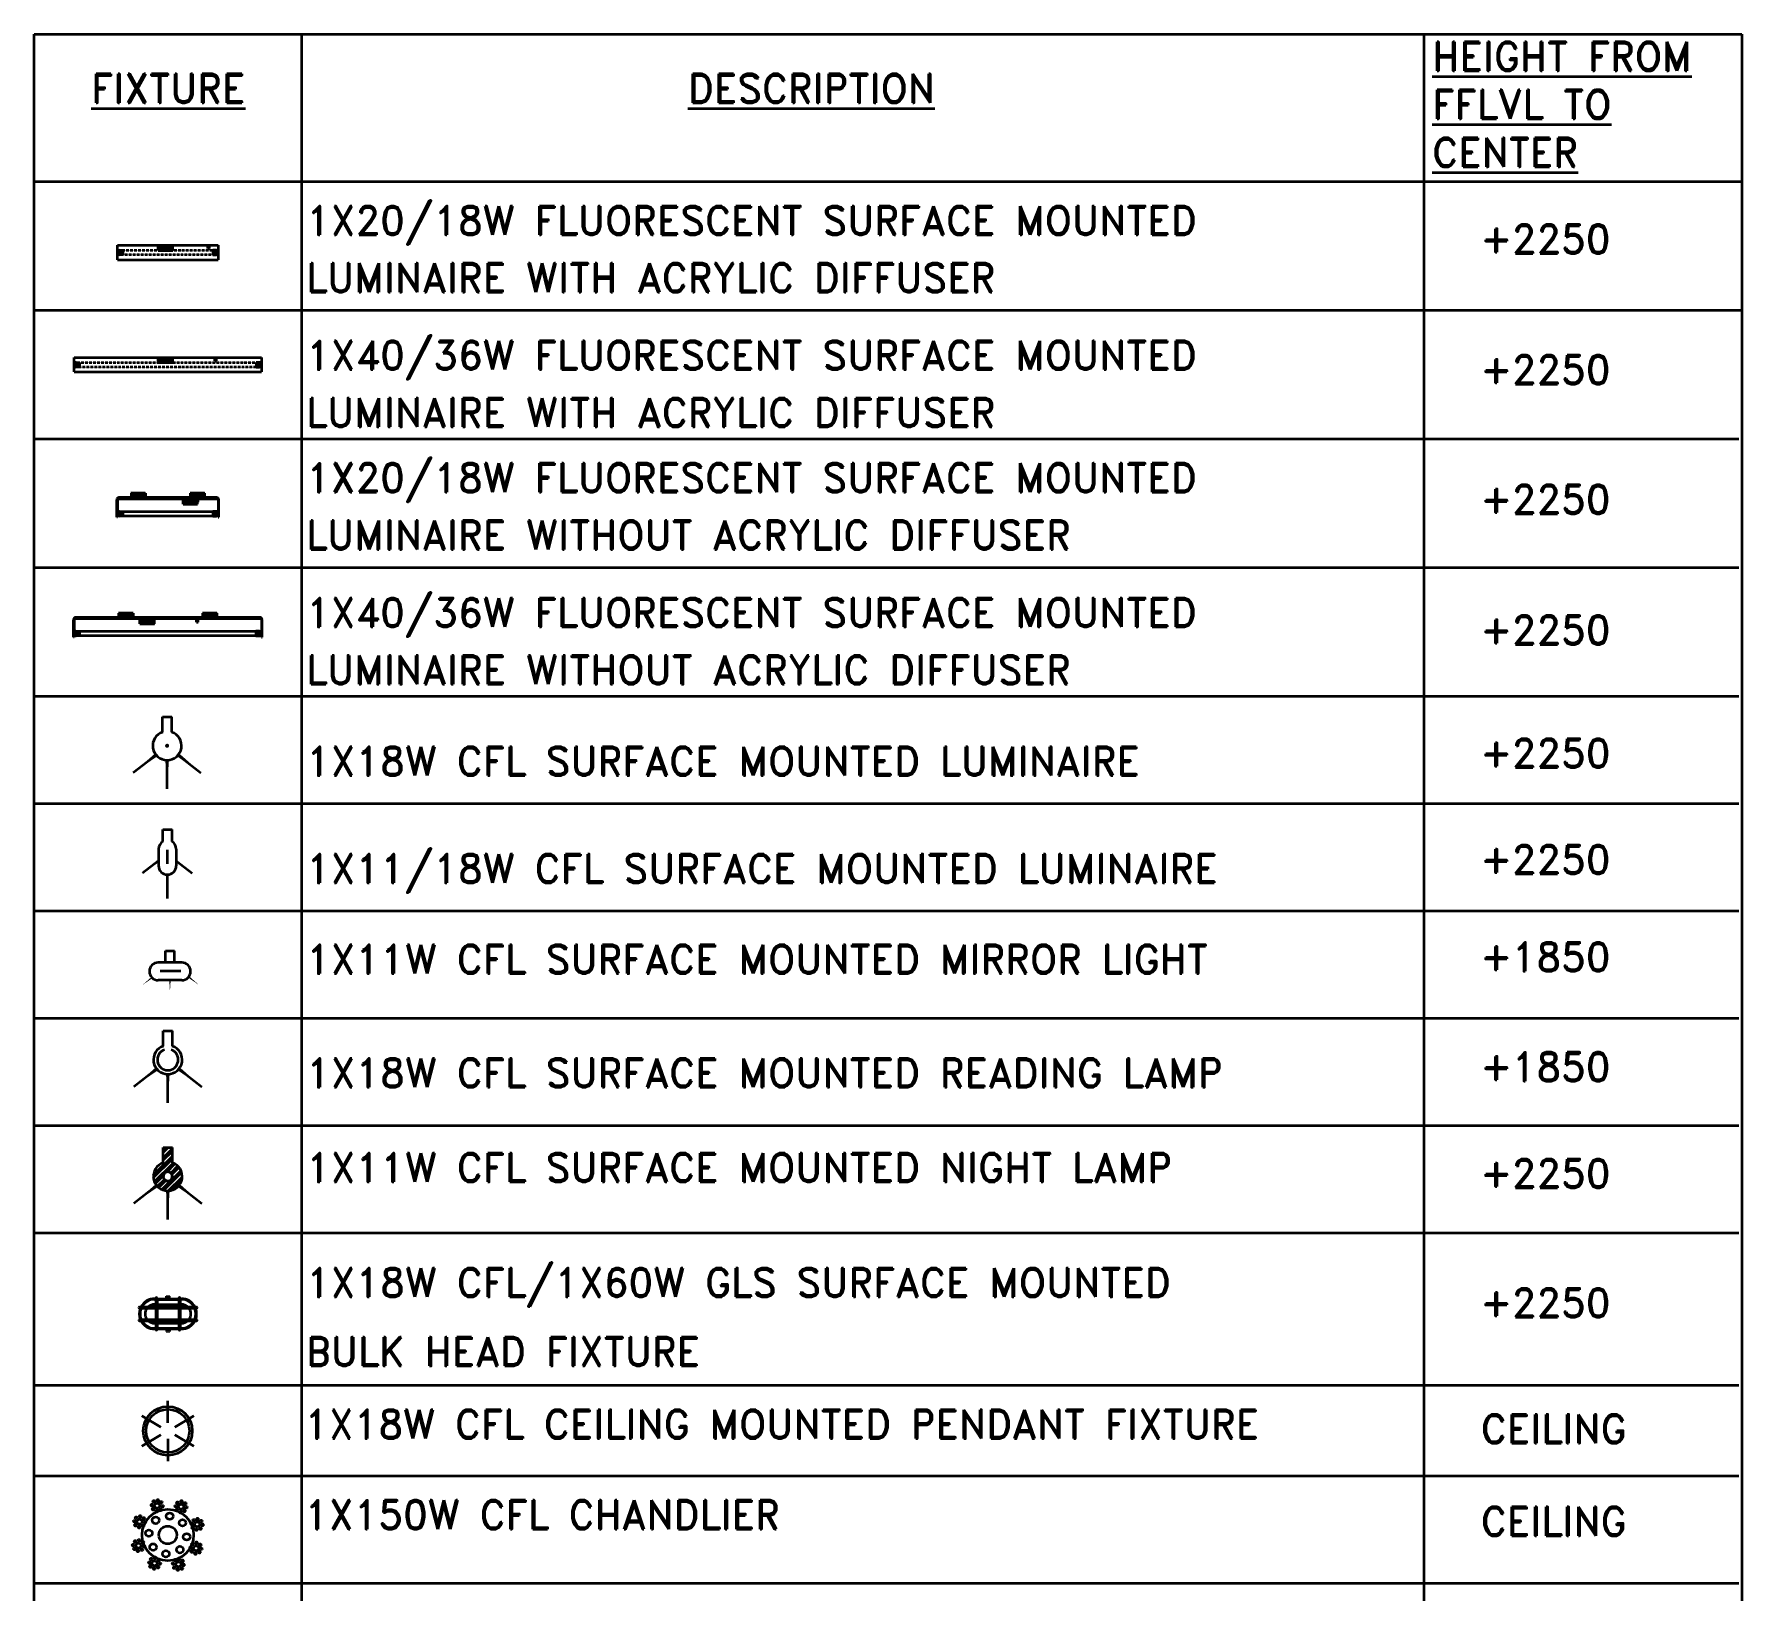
# Model space of a CAD drawing. Header units: inches. Extents: x 2669625 to 18251042, y -990446 to 2819736.
# Drawn here: x 17722201 to 18249753, y 2338572 to 2819736 of the extents above; entities that cross this region are included whole.
import ezdxf
from ezdxf.enums import TextEntityAlignment as Align

# ---------------------------------------------------------------- set-up
doc = ezdxf.new("R2010")
doc.units = ezdxf.units.IN
doc.header["$MEASUREMENT"] = 0
doc.linetypes.add('DASHED', pattern=[0.75, 0.5, -0.25])
doc.layers.add('EMATE_LEGENDS', color=7, linetype='Continuous', lineweight=35)
doc.layers.add('EMATE_LIGHTS', color=6, linetype='Continuous', lineweight=35)
doc.styles.add('ROMAND', font='romand', dxfattribs={"height": 0.08})

# ---------------------------------------------------------------- blocks, each defined once
blk = doc.blocks.new('*X365')
at = {"color": 0}
for p, q in [((11424, 18548), (11524, 18548)), ((11424, 18544), (11524, 18544)), ((11424, 18540), (11524, 18540)), ((11424, 18536), (11524, 18536)), ((11424, 18532), (11524, 18532)), ((11424, 18528), (11524, 18528)), ((11424, 18524), (11524, 18524)), ((11424, 18520), (11524, 18520))]:
    blk.add_line(p, q, dxfattribs=at)
blk = doc.blocks.new('FL-PATTI-20')
h = blk.add_hatch()
h.set_pattern_fill('U', color=256, scale=4, angle=45, style=0, pattern_type=0)
h.set_pattern_definition([(45, (16358.8257, 8841.8964), (-2.8284271, 2.8284271), [])])
h.paths.add_polyline_path([(207, -75), (207, -62), (200, -62), (200, -40), (107, -40), (107, -75)])
h = blk.add_hatch()
h.set_pattern_fill('_U', color=256, scale=4, angle=45, style=0, pattern_type=0)
h.set_pattern_definition([(45, (16658.8257, 9559.9506), (-2.8284271, 2.8284271), [])])
h.paths.add_polyline_path([(-312, -126), (-335, -126, 0.414214), (-350, -141), (-350, -143, 0.414214), (-335, -158), (-312, -158)])
h.paths.add_polyline_path([(350, -143), (350, -141, 0.414214), (335, -126), (312, -126), (312, -158), (335, -158, 0.414214)])
for p, q in [((-255, 0), (-155, 0)), ((-255, 0), (-255, -30)), ((-155, 0), (-155, -30)), ((155, 0), (155, -30)), ((255, 0), (155, 0)), ((255, 0), (255, -30)), ((-354, -40), (-350, -40)), ((-354, -167), (-354, -45)), ((-350, -40), (-350, -167)), ((350, -40), (-350, -40)), ((339, -30), (-339, -30)), ((107, -75), (107, -40)), ((107, -40), (207, -40)), ((107, -75), (207, -75)), ((200, -62), (200, -40)), ((200, -62), (210, -62)), ((207, -75), (207, -40)), ((210, -62), (210, -40)), ((350, -40), (350, -167)), ((354, -40), (350, -40)), ((354, -167), (354, -45)), ((-350, -167), (-354, -167)), ((-350, -143), (-350, -141)), ((-335, -126), (-312, -126)), ((-312, -158), (-335, -158)), ((-312, -126), (312, -126)), ((-312, -126), (-312, -158)), ((312, -158), (-312, -158)), ((335, -126), (312, -126)), ((312, -126), (312, -158)), ((312, -158), (335, -158)), ((350, -143), (350, -141)), ((350, -167), (354, -167))]:
    blk.add_line(p, q)
for centre, start, end in [((-339, -45), 90, 180), ((339, -45), 0, 90), ((-335, -141), 90, 180), ((-335, -143), 180, 270), ((335, -141), 0, 90), ((335, -143), 270, 0)]:
    blk.add_arc(centre, 15, start, end)
at = {"xscale": -1}
blk.add_blockref('*X365', (11268, -18548), dxfattribs=at)
blk.add_blockref('*X365', (-11268, -18548))
at = {"style": 'ROMAND', "flags": 1}
for tag, p in [('WATT', (3, -36)), ('DESC', (3, -250))]:
    blk.add_attdef(tag, text='', height=150, dxfattribs=at).set_placement(p, align=Align.CENTER)
blk = doc.blocks.new('GLS-NIGHT')
h = blk.add_hatch()
h.set_pattern_fill('ANSI32', color=256, style=0)
h.set_pattern_definition([(45, (13610.0791, 1935.22424), (-0.265165043, 0.265165043), []), (45, (13610.2559, 1935.22424), (-0.265165043, 0.265165043), [])])
h.paths.add_polyline_path([(0.32, -1.05), (0.32, 0), (-0.32, 0), (-0.32, -1.05, 6.182912)])
h.paths.add_polyline_path([(-0.3, -2.1, -0.414214), (-0.1, -1.7, -2.414214)], flags=16)
for p, q in [((-0.32, 0), (0.32, 0)), ((-0.32, -1.05), (-0.32, 0)), ((0.32, -1.05), (0.32, 0)), ((-0.77, -2.64), (-2.35, -3.87)), ((0, -5), (0, -3)), ((0.77, -2.64), (2.35, -3.87))]:
    blk.add_line(p, q)
for points in [[(-0.77, -2.64, 0.25, 0, 0), (-2.35, -3.87, 0, 0, 0)], [(0, -3, 0.25, 0, 0), (0, -5, 0, 0, 0)], [(0.77, -2.64, 0.25, 0, 0), (2.35, -3.87, 0, 0, 0)]]:
    blk.add_lwpolyline(points, format="xyseb")
for radius, start, end in [(1, 108.3745, 71.6255), (0.316, 108.3745, 71.6255), (0.316, 198.3745, 161.6255)]:
    blk.add_arc((0, -2), radius, start, end)
at = {"style": 'ROMAND'}
blk.add_attdef('TYPE', text='', height=1.5, dxfattribs=at).set_placement((0.2, -7), align=Align.CENTER)
at = {"style": 'ROMAND', "flags": 1}
for tag, p in [('WATT', (0.11, -9.29)), ('DESC', (0.11, -11.42))]:
    blk.add_attdef(tag, text='', height=1.5, dxfattribs=at).set_placement(p, align=Align.CENTER)
blk = doc.blocks.new('CHANDL-S')
for centre, radius in [((-97, 232), 6.55), ((-70, 240), 6.55), ((95, 232), 6.55), ((-219, 120), 6.55), ((-192, 128), 6.55), ((0, 0), 179), ((-167, 115), 6.55), ((-110, 207), 6.55), ((-102, 180), 6.55), ((-84, 102), 23.4), ((-74, 203), 17.5), ((-77, 166), 6.55), ((-50, 174), 6.55), ((-45, 227), 6.55), ((-37, 199), 6.55), ((13, 131), 23.4), ((55, 199), 6.55), ((63, 172), 6.55), ((68, 224), 6.55), ((92, 196), 17.5), ((88, 159), 6.55), ((115, 167), 6.55), ((120, 219), 6.55), ((128, 192), 6.55), ((-232, 95), 6.55), ((-224, 68), 6.55), ((-196, 92), 17.5), ((-199, 55), 6.55), ((-172, 63), 6.55), ((-159, 88), 6.55), ((-131, 13), 23.4), ((0, 0), 62.3), ((102, 84), 23.4), ((131, -13), 23.4), ((166, 77), 6.55), ((174, 50), 6.55), ((180, 102), 6.55), ((203, 74), 17.5), ((199, 37), 6.55), ((207, 110), 6.55), ((227, 45), 6.55), ((232, 97), 6.55), ((240, 70), 6.55), ((-240, -70), 6.55), ((-232, -97), 6.55), ((-227, -45), 6.55), ((-203, -74), 17.5), ((-207, -110), 6.55), ((-199, -37), 6.55), ((-180, -102), 6.55), ((-174, -50), 6.55), ((-166, -77), 6.55), ((-102, -84), 23.4), ((-13, -131), 23.4), ((84, -102), 23.4), ((159, -88), 6.55), ((167, -115), 6.55), ((172, -63), 6.55), ((196, -92), 17.5), ((199, -55), 6.55), ((219, -120), 6.55), ((224, -68), 6.55), ((232, -95), 6.55), ((-128, -192), 6.55), ((-120, -219), 6.55), ((-115, -167), 6.55), ((-92, -196), 17.5), ((-95, -232), 6.55), ((-88, -159), 6.55), ((-68, -224), 6.55), ((-63, -172), 6.55), ((-55, -199), 6.55), ((37, -199), 6.55), ((45, -227), 6.55), ((50, -174), 6.55), ((74, -203), 17.5), ((70, -240), 6.55), ((77, -166), 6.55), ((97, -232), 6.55), ((102, -180), 6.55), ((110, -207), 6.55), ((192, -128), 6.55)]:
    blk.add_circle(centre, radius)
at = {"style": 'ROMAND', "flags": 1}
for tag, p in [('WATT', (25, -404)), ('DESC', (25, -618))]:
    blk.add_attdef(tag, text='', height=150, dxfattribs=at).set_placement(p, align=Align.CENTER)
blk = doc.blocks.new('CFL-PEND-1X18')
for p, q in [((0, 55), (0, 209)), ((-48, 27), (-181, 105)), ((48, 27), (181, 105)), ((-48, -27), (-181, -105)), ((0, -55), (0, -209)), ((48, -27), (181, -105))]:
    blk.add_line(p, q)
for radius in [170, 150]:
    blk.add_circle((0, 0), radius)
at = {"style": 'ROMAND', "flags": 1}
for tag, p in [('WATT', (25, -404)), ('DESC', (25, -618))]:
    blk.add_attdef(tag, text='', height=150, dxfattribs=at).set_placement(p, align=Align.CENTER)
blk = doc.blocks.new('*X375')
at = {"color": 0}
for p, q in [((10989, 18473), (11024, 18508)), ((10989, 18479), (11019, 18508)), ((10989, 18484), (11013, 18508)), ((10989, 18490), (11007, 18508)), ((10989, 18496), (11002, 18508)), ((10989, 18501), (10996, 18508)), ((10989, 18507), (10990, 18508)), ((10995, 18473), (11030, 18508)), ((11000, 18473), (11036, 18508)), ((11006, 18473), (11041, 18508)), ((11012, 18473), (11047, 18508)), ((11017, 18473), (11053, 18508)), ((11023, 18473), (11058, 18508)), ((11029, 18473), (11064, 18508)), ((11034, 18473), (11070, 18508)), ((11040, 18473), (11075, 18508)), ((11046, 18473), (11081, 18508)), ((11051, 18473), (11087, 18508)), ((11057, 18473), (11089, 18505)), ((11063, 18473), (11089, 18499)), ((11068, 18473), (11089, 18494)), ((11074, 18473), (11089, 18488)), ((11080, 18473), (11089, 18483)), ((11085, 18473), (11089, 18477))]:
    blk.add_line(p, q, dxfattribs=at)
blk = doc.blocks.new('*X376')
at = {"color": 0}
for p, q in [((9206, 19683), (9225, 19701)), ((9206, 19688), (9219, 19701)), ((9207, 19678), (9231, 19701)), ((9210, 19675), (9236, 19701)), ((9213, 19672), (9242, 19701)), ((9216, 19670), (9244, 19698)), ((9221, 19669), (9244, 19692)), ((9227, 19669), (9244, 19687)), ((9233, 19669), (9244, 19681)), ((9238, 19669), (9244, 19675)), ((9244, 19669), (9244, 19670))]:
    blk.add_line(p, q, dxfattribs=at)
blk = doc.blocks.new('*X377')
at = {"color": 0}
for p, q in [((10468, 19677), (10492, 19701)), ((10468, 19683), (10486, 19701)), ((10468, 19688), (10481, 19701)), ((10468, 19694), (10475, 19701)), ((10468, 19700), (10469, 19701)), ((10468, 19671), (10497, 19700)), ((10471, 19669), (10500, 19698)), ((10477, 19669), (10503, 19695)), ((10483, 19669), (10505, 19692)), ((10488, 19669), (10506, 19687)), ((10495, 19670), (10505, 19681))]:
    blk.add_line(p, q, dxfattribs=at)
blk = doc.blocks.new('*U445')
for p, q in [((-650, 0), (650, 0)), ((-66, 0), (34, 0)), ((34, -35), (34, 0)), ((327, -22), (327, 0)), ((338, -22), (338, 0)), ((650, 0), (650, -100)), ((-650, -100), (-650, 0)), ((-650, -51), (-650, -49)), ((-650, -100), (650, -100)), ((-635, -34), (-612, -34)), ((-612, -66), (-635, -66)), ((-612, -34), (-612, -66)), ((-66, -35), (-66, 0)), ((-66, -35), (34, -35)), ((327, -22), (338, -22)), ((612, -34), (612, -66)), ((635, -34), (612, -34)), ((612, -66), (635, -66)), ((650, -51), (650, -49))]:
    blk.add_line(p, q)
at = {"linetype": 'DASHED'}
for p, q in [((-612, -34), (612, -34)), ((612, -66), (-612, -66))]:
    blk.add_line(p, q, dxfattribs=at)
for centre, start, end in [((-635, -49), 90, 180), ((-635, -51), 180, 270), ((635, -49), 0, 90), ((635, -51), 270, 0)]:
    blk.add_arc(centre, 15, start, end)
for name, p in [('*X376', (-9856, -19735)), ('*X375', (-11055, -18508)), ('*X377', (-9856, -19735))]:
    blk.add_blockref(name, p)
at = {"style": 'ROMAND', "flags": 1}
for tag, p in [('WATT', (27, -9)), ('DESC', (27, -223))]:
    blk.add_attdef(tag, text='', height=150, dxfattribs=at).set_placement(p, align=Align.CENTER)
blk = doc.blocks.new('*X371')
at = {"color": 0}
for p, q in [((10989, 18473), (11024, 18508)), ((10989, 18479), (11019, 18508)), ((10989, 18484), (11013, 18508)), ((10989, 18490), (11007, 18508)), ((10989, 18496), (11002, 18508)), ((10989, 18501), (10996, 18508)), ((10989, 18507), (10990, 18508)), ((10995, 18473), (11030, 18508)), ((11000, 18473), (11036, 18508)), ((11006, 18473), (11041, 18508)), ((11012, 18473), (11047, 18508)), ((11017, 18473), (11053, 18508)), ((11023, 18473), (11058, 18508)), ((11029, 18473), (11064, 18508)), ((11034, 18473), (11070, 18508)), ((11040, 18473), (11075, 18508)), ((11046, 18473), (11081, 18508)), ((11051, 18473), (11087, 18508)), ((11057, 18473), (11089, 18505)), ((11063, 18473), (11089, 18499)), ((11068, 18473), (11089, 18494)), ((11074, 18473), (11089, 18488)), ((11080, 18473), (11089, 18483)), ((11085, 18473), (11089, 18477))]:
    blk.add_line(p, q, dxfattribs=at)
blk = doc.blocks.new('*X373')
at = {"color": 0}
for p, q in [((10841, 18548), (10941, 18548)), ((10841, 18544), (10941, 18544)), ((10841, 18540), (10941, 18540)), ((10841, 18536), (10941, 18536)), ((10841, 18532), (10941, 18532)), ((10841, 18528), (10941, 18528)), ((10841, 18524), (10941, 18524)), ((10841, 18520), (10941, 18520))]:
    blk.add_line(p, q, dxfattribs=at)
blk = doc.blocks.new('*X372')
at = {"color": 0}
for p, q in [((11424, 18548), (11524, 18548)), ((11424, 18544), (11524, 18544)), ((11424, 18540), (11524, 18540)), ((11424, 18536), (11524, 18536)), ((11424, 18532), (11524, 18532)), ((11424, 18528), (11524, 18528)), ((11424, 18524), (11524, 18524)), ((11424, 18520), (11524, 18520))]:
    blk.add_line(p, q, dxfattribs=at)
blk = doc.blocks.new('FL-PATTI-40')
h = blk.add_hatch()
h.set_pattern_fill('_U', color=256, scale=4, angle=45, style=0, pattern_type=0)
h.set_pattern_definition([(45, (16358.8257, 9559.9506), (-2.8284271, 2.8284271), [])])
h.paths.add_polyline_path([(-612, -126), (-635, -126, 0.414214), (-650, -141), (-650, -143, 0.414214), (-635, -158), (-612, -158)])
h.paths.add_polyline_path([(635, -158, 0.414214), (650, -143), (650, -141, 0.414214), (635, -126), (612, -126), (612, -158)])
for p, q in [((-241, 0), (-341, 0)), ((341, 0), (241, 0)), ((-654, -40), (-650, -40)), ((-654, -167), (-654, -45)), ((650, -40), (-650, -40)), ((-650, -40), (-650, -167)), ((639, -30), (-639, -30)), ((-341, 0), (-341, -30)), ((-241, 0), (-241, -30)), ((-193, -40), (-93, -40)), ((-193, -75), (-193, -40)), ((-193, -75), (-93, -75)), ((-93, -75), (-93, -40)), ((200, -62), (200, -40)), ((200, -62), (210, -62)), ((210, -62), (210, -40)), ((241, 0), (241, -30)), ((341, 0), (341, -30)), ((650, -40), (650, -167)), ((654, -40), (650, -40)), ((654, -167), (654, -45)), ((-650, -167), (-654, -167)), ((-650, -143), (-650, -141)), ((-635, -126), (-612, -126)), ((-612, -158), (-635, -158)), ((-612, -126), (612, -126)), ((-612, -126), (-612, -158)), ((612, -158), (-612, -158)), ((635, -126), (612, -126)), ((612, -126), (612, -158)), ((612, -158), (635, -158)), ((650, -143), (650, -141)), ((650, -167), (654, -167))]:
    blk.add_line(p, q)
for centre, start, end in [((-639, -45), 90, 180), ((639, -45), 0, 90), ((-635, -141), 90, 180), ((-635, -143), 180, 270), ((635, -141), 0, 90), ((635, -143), 270, 0)]:
    blk.add_arc(centre, 15, start, end)
for name in ['*X373', '*X371', '*X372']:
    blk.add_blockref(name, (-11182, -18548))
at = {"style": 'ROMAND', "flags": 1}
for tag, p in [('WATT', (-55, -36)), ('DESC', (-55, -250))]:
    blk.add_attdef(tag, text='', height=150, dxfattribs=at).set_placement(p, align=Align.CENTER)
blk = doc.blocks.new('*X367')
at = {"color": 0}
for p, q in [((10989, 18473), (11024, 18508)), ((10989, 18479), (11019, 18508)), ((10989, 18484), (11013, 18508)), ((10989, 18490), (11007, 18508)), ((10989, 18496), (11002, 18508)), ((10989, 18501), (10996, 18508)), ((10989, 18507), (10990, 18508)), ((10995, 18473), (11030, 18508)), ((11000, 18473), (11036, 18508)), ((11006, 18473), (11041, 18508)), ((11012, 18473), (11047, 18508)), ((11017, 18473), (11053, 18508)), ((11023, 18473), (11058, 18508)), ((11029, 18473), (11064, 18508)), ((11034, 18473), (11070, 18508)), ((11040, 18473), (11075, 18508)), ((11046, 18473), (11081, 18508)), ((11051, 18473), (11087, 18508)), ((11057, 18473), (11089, 18505)), ((11063, 18473), (11089, 18499)), ((11068, 18473), (11089, 18494)), ((11074, 18473), (11089, 18488)), ((11080, 18473), (11089, 18483)), ((11085, 18473), (11089, 18477))]:
    blk.add_line(p, q, dxfattribs=at)
blk = doc.blocks.new('*X368')
at = {"color": 0}
for p, q in [((9206, 19683), (9225, 19701)), ((9206, 19688), (9219, 19701)), ((9207, 19678), (9231, 19701)), ((9210, 19675), (9236, 19701)), ((9213, 19672), (9242, 19701)), ((9216, 19670), (9244, 19698)), ((9221, 19669), (9244, 19692)), ((9227, 19669), (9244, 19687)), ((9233, 19669), (9244, 19681)), ((9238, 19669), (9244, 19675)), ((9244, 19669), (9244, 19670))]:
    blk.add_line(p, q, dxfattribs=at)
blk = doc.blocks.new('*X369')
at = {"color": 0}
for p, q in [((10468, 19677), (10492, 19701)), ((10468, 19683), (10486, 19701)), ((10468, 19688), (10481, 19701)), ((10468, 19694), (10475, 19701)), ((10468, 19700), (10469, 19701)), ((10468, 19671), (10497, 19700)), ((10471, 19669), (10500, 19698)), ((10477, 19669), (10503, 19695)), ((10483, 19669), (10505, 19692)), ((10488, 19669), (10506, 19687)), ((10495, 19670), (10505, 19681))]:
    blk.add_line(p, q, dxfattribs=at)
blk = doc.blocks.new('*U444')
for p, q in [((-350, 0), (350, 0)), ((-350, -100), (-350, 0)), ((-350, -100), (-350, 0)), ((-66, 0), (34, 0)), ((-66, -35), (-66, 0)), ((289, -22), (289, 0)), ((-350, -51), (-350, -49)), ((-350, -100), (350, -100)), ((-335, -34), (-312, -34)), ((-312, -66), (-335, -66)), ((-312, -34), (-312, -66)), ((-66, -35), (34, -35)), ((34, -35), (34, 0)), ((278, -22), (278, 0)), ((278, -22), (289, -22)), ((312, -34), (312, -66)), ((335, -34), (312, -34)), ((312, -66), (335, -66)), ((350, 0), (350, -100)), ((350, 0), (350, -100)), ((350, -51), (350, -49))]:
    blk.add_line(p, q)
at = {"linetype": 'DASHED'}
for p, q in [((-335, -34), (335, -34)), ((335, -66), (-335, -66))]:
    blk.add_line(p, q, dxfattribs=at)
for centre, start, end in [((-335, -49), 90, 180), ((-335, -51), 180, 270), ((335, -49), 0, 90), ((335, -51), 270, 0)]:
    blk.add_arc(centre, 15, start, end)
for name, p in [('*X367', (-11055, -18508)), ('*X368', (-9556, -19735)), ('*X369', (-10156, -19735))]:
    blk.add_blockref(name, p)
at = {"style": 'ROMAND', "flags": 1}
for tag, p in [('WATT', (27, -9)), ('DESC', (27, -223))]:
    blk.add_attdef(tag, text='', height=150, dxfattribs=at).set_placement(p, align=Align.CENTER)
blk = doc.blocks.new('BULKHEAD-G')
for p, q in [((-11, 105), (-11, 122)), ((-11, 122), (-4, 122)), ((-4, 112), (-4, 122)), ((4, 112), (4, 122)), ((4, 122), (11, 122)), ((11, 105), (11, 122)), ((-197, 49), (197, 49)), ((-197, 39), (197, 39)), ((-94, 105), (-85, 105)), ((-94, 100), (-85, 100)), ((-94, 65), (-85, 65)), ((-85, 108), (-85, 49)), ((-85, 39), (-85, -39)), ((-75, 108), (-75, 49)), ((-75, 105), (75, 105)), ((-75, 100), (75, 100)), ((-75, 65), (75, 65)), ((-75, 39), (-75, -39)), ((75, 108), (75, 49)), ((75, 39), (75, -39)), ((85, 108), (85, 49)), ((85, 105), (94, 105)), ((85, 100), (94, 100)), ((85, 65), (94, 65)), ((85, 39), (85, -39)), ((-197, -39), (197, -39)), ((-197, -49), (197, -49)), ((-94, -65), (-85, -65)), ((-94, -100), (-85, -100)), ((-94, -105), (-85, -105)), ((-85, -49), (-85, -108)), ((-75, -49), (-75, -108)), ((-75, -65), (75, -65)), ((-75, -100), (75, -100)), ((-75, -105), (75, -105)), ((-11, -105), (-11, -122)), ((-4, -112), (-4, -122)), ((4, -112), (4, -122)), ((11, -105), (11, -122)), ((75, -49), (75, -108)), ((85, -49), (85, -108)), ((85, -65), (94, -65)), ((85, -100), (94, -100)), ((85, -105), (94, -105)), ((-11, -122), (-4, -122)), ((4, -122), (11, -122))]:
    blk.add_line(p, q)
for centre, radius, start, end in [((-197, 44), 5, 90, 270), ((-94, 0), 105, 158.1682, 201.8318), ((-94, 0), 100, 157.0158, 202.9842), ((-94, 0), 105, 90, 152.1524), ((-94, 0), 100, 90, 150.628), ((-94, 0), 65, 143.0775, 216.9225), ((-94, 0), 65, 90, 131.0112), ((-80, 108), 5, 0, 180), ((0, 112), 3.75, 180, 0), ((80, 108), 5, 0, 180), ((94, 0), 105, 27.8476, 90), ((94, 0), 100, 29.372, 90), ((94, 0), 65, 48.9888, 90), ((94, 0), 65, 323.0775, 36.9225), ((94, 0), 100, 337.0158, 22.9842), ((94, 0), 105, 338.1682, 21.8318), ((197, 44), 5, 270, 90), ((-197, -44), 5, 90, 270), ((-94, 0), 105, 207.8476, 270), ((-94, 0), 100, 209.372, 270), ((-94, 0), 65, 228.9888, 270), ((-80, -108), 5, 180, 0), ((0, -112), 3.75, 0, 180), ((80, -108), 5, 180, 0), ((94, 0), 100, 270, 330.628), ((94, 0), 105, 270, 332.1524), ((94, 0), 65, 270, 311.0112), ((197, -44), 5, 270, 90)]:
    blk.add_arc(centre, radius, start, end)
at = {"style": 'ROMAND', "flags": 1}
for tag, p in [('WATT', (-9, 15)), ('DESC', (-9, -199))]:
    blk.add_attdef(tag, text='', height=150, dxfattribs=at).set_placement(p, align=Align.CENTER)
blk = doc.blocks.new('GLS-READ')
for p, q in [((-0.32, -1.05), (-0.32, 0)), ((-0.32, 0), (0.32, 0)), ((0.32, -1.05), (0.32, 0)), ((-0.77, -2.64), (-2.35, -3.87)), ((0, -5), (0, -3)), ((0.77, -2.64), (2.35, -3.87))]:
    blk.add_line(p, q)
for points in [[(-0.77, -2.64, 0.25, 0, 0), (-2.35, -3.87, 0, 0, 0)], [(0, -3, 0.25, 0, 0), (0, -5, 0, 0, 0)], [(0.77, -2.64, 0.25, 0, 0), (2.35, -3.87, 0, 0, 0)]]:
    blk.add_lwpolyline(points, format="xyseb")
for radius in [1, 1, 0.726]:
    blk.add_arc((0, -2), radius, 108.3745, 71.6255)
at = {"style": 'ROMAND'}
blk.add_attdef('TYPE', text='', height=1.5, dxfattribs=at).set_placement((0.2, -7), align=Align.CENTER)
at = {"style": 'ROMAND', "flags": 1}
for tag, p in [('WATT', (0.11, -9.29)), ('DESC', (0.11, -11.42))]:
    blk.add_attdef(tag, text='', height=1.5, dxfattribs=at).set_placement(p, align=Align.CENTER)
blk = doc.blocks.new('*U448')
for p, q in [((-0.32, 0), (0.32, 0)), ((0.32, -0.82), (0.32, 0)), ((0.82, -0.82), (-0.82, -0.82)), ((-0.32, -0.82), (-0.32, 0)), ((0.82, -2.04), (-0.82, -2.04)), ((0.75, -1.42), (-0.68, -1.42))]:
    blk.add_line(p, q)
for points in [[(-1.25, -1.86, 0.103, 0, 0), (-1.9, -2.37, 0, 0, 0)], [(0, -2.04, 0.0983, 0, 0), (0, -2.83, 0, 0, 0)], [(1.29, -1.81, 0.113, 0, 0), (2.01, -2.37, 0, 0, 0)]]:
    blk.add_lwpolyline(points, format="xyseb")
for centre, start, end in [((-0.82, -1.43), 90, 270), ((0.82, -1.43), 270, 90)]:
    blk.add_arc(centre, 0.611, start, end)
at = {"style": 'ROMAND'}
blk.add_attdef('TYPE', text='', height=1.5, dxfattribs=at).set_placement((0.01, -4.96), align=Align.CENTER)
at = {"style": 'ROMAND', "flags": 1}
for tag, p in [('WATT', (-0.07, -7.25)), ('DESC', (-0.07, -9.39))]:
    blk.add_attdef(tag, text='', height=1.5, dxfattribs=at).set_placement(p, align=Align.CENTER)
blk = doc.blocks.new('*U447')
for p, q in [((-0.32, 0), (0.32, 0)), ((-0.32, -0.82), (-0.32, 0)), ((0.32, -0.82), (0.32, 0)), ((-0.61, -2.17), (-1.72, -3.03)), ((-0.61, -1.35), (-0.61, -2.51)), ((-0.02, -1.41), (-0.02, -2.37)), ((0.61, -1.35), (0.61, -2.51)), ((0.61, -2.17), (1.72, -3.03)), ((0, -4.77), (0, -3.12))]:
    blk.add_line(p, q)
for points in [[(-0.61, -2.17, 0.175, 0, 0), (-1.72, -3.03, 0, 0, 0)], [(0.61, -2.17, 0.175, 0, 0), (1.72, -3.03, 0, 0, 0)], [(0, -3.12, 0.206, 0, 0), (0, -4.77, 0, 0, 0)]]:
    blk.add_lwpolyline(points, format="xyseb")
for centre, start, end in [((0, -1.35), 121.0451, 180), ((0, -1.35), 360, 58.9549), ((0, -2.51), 180, 360)]:
    blk.add_arc(centre, 0.611, start, end)
at = {"style": 'ROMAND'}
blk.add_attdef('TYPE', text='', height=1.5, dxfattribs=at).set_placement((0.2, -7), align=Align.CENTER)
at = {"style": 'ROMAND', "flags": 1}
for tag, p in [('WATT', (0.11, -9.29)), ('DESC', (0.11, -11.42))]:
    blk.add_attdef(tag, text='', height=1.5, dxfattribs=at).set_placement(p, align=Align.CENTER)
blk = doc.blocks.new('*U446')
for p, q in [((-0.32, 0), (0.32, 0)), ((-0.32, -1.05), (-0.32, 0)), ((0.32, -1.05), (0.32, 0)), ((-0.77, -2.64), (-2.35, -3.87)), ((0, -5), (0, -3)), ((0.77, -2.64), (2.35, -3.87))]:
    blk.add_line(p, q)
at = {"const_width": 0.138}
blk.add_lwpolyline([(0, -1.93, 1), (0, -2.07, 1)], format="xyb", close=True, dxfattribs=at)
for points in [[(-0.77, -2.64, 0.25, 0, 0), (-2.35, -3.87, 0, 0, 0)], [(0, -3, 0.25, 0, 0), (0, -5, 0, 0, 0)], [(0.77, -2.64, 0.25, 0, 0), (2.35, -3.87, 0, 0, 0)]]:
    blk.add_lwpolyline(points, format="xyseb")
blk.add_arc((0, -2), 1, 108.3745, 71.6255)
at = {"style": 'ROMAND'}
blk.add_attdef('TYPE', text='', height=1.5, dxfattribs=at).set_placement((0.2, -7), align=Align.CENTER)
at = {"style": 'ROMAND', "flags": 1}
for tag, p in [('WATT', (0.11, -9.29)), ('DESC', (0.11, -11.42))]:
    blk.add_attdef(tag, text='', height=1.5, dxfattribs=at).set_placement(p, align=Align.CENTER)

msp = doc.modelspace()

# ---------------------------------------------------------------- linework, layer by layer
at = {"layer": 'EMATE_LEGENDS'}
for p, q in [((17722201, 2774196), (18249753, 2774196)), ((17722201, 2734438), (18249753, 2734438)), ((17722201, 2694679), (18248776, 2694679)), ((17722201, 2654920), (18248776, 2654920)), ((17722201, 2615162), (18248776, 2615162)), ((17722201, 2581987), (18248776, 2581987)), ((17722201, 2548811), (18248776, 2548811)), ((17722201, 2515636), (18248776, 2515636)), ((17722201, 2482461), (18248776, 2482461)), ((17722201, 2449286), (18248776, 2449286)), ((17722201, 2402135), (18248776, 2402135)), ((17722201, 2374153), (18248776, 2374153)), ((17722201, 2340978), (18248776, 2340978))]:
    msp.add_line(p, q, dxfattribs=at)
msp.add_lwpolyline([(17722201, 2819736), (18249753, 2819736), (18249753, -978583), (17722201, -978583)], close=True, dxfattribs=at)
for points in [[(17804777, 2819736), (17804777, -978583)], [(18151545, 2819736), (18151545, -978583)]]:
    msp.add_lwpolyline(points, dxfattribs=at)

# ---------------------------------------------------------------- block references
at = {"layer": 'EMATE_LIGHTS'}
for name, p, xscale, yscale, zscale in [('*U444', (17763489, 2754469), 44.5234848398586, 44.5234848398586, 44.5234848398586), ('*U445', (17763489, 2719776), 44.5234848398586, 44.5234848398586, 44.5234848398586), ('*U445', (17763489, 2719776), 44.5234848398586, 44.5234848398586, 44.5234848398586), ('FL-PATTI-20', (17763489, 2677827), 44.5234848398586, 44.5234848398586, 44.5234848398586), ('FL-PATTI-40', (17763476, 2640776), 44.5234848398586, 44.5234848398586, 44.5234848398586), ('*U446', (17763276, 2608680), 4452.348483985859, 4452.348483985859, 4452.348483985859), ('*U447', (17763367, 2573860), 4452.348483985859, 4452.348483985859, 4452.348483985859), ('*U448', (17764155, 2536410), 4452.348483985859, 4452.348483985859, 4452.348483985859), ('GLS-READ', (17763489, 2511633), 4452.348483985859, 4452.348483985859, 4452.348483985859), ('GLS-NIGHT', (17763489, 2475570), 4452.348483985859, 4452.348483985859, 4452.348483985859), ('BULKHEAD-G', (17763543, 2424187), 44.5234848398586, 44.5234848398586, 44.5234848398586), ('CFL-PEND-1X18', (17763489, 2388015), 44.5234848398586, 44.5234848398586, 44.5234848398586), ('CHANDL-S', (17763489, 2355842), 44.5234848398586, 44.5234848398586, 44.5234848398586)]:
    msp.add_blockref(name, p, dxfattribs=dict(at, xscale=xscale, yscale=yscale, zscale=zscale))

# ---------------------------------------------------------------- texts
at = {"layer": 'EMATE_LEGENDS', "style": 'ROMAND'}
for s, p in [('%%UFIXTURE', (17739786, 2798519)), ('%%UDESCRIPTION', (17924167, 2798519)), ('1X20/18W FLUORESCENT SURFACE MOUNTED ', (17806210, 2757706)), ('+2250', (18169118, 2751953)), ('LUMINAIRE WITH ACRYLIC DIFFUSER', (17806210, 2740007)), ('1X40/36W FLUORESCENT SURFACE MOUNTED ', (17806210, 2716033)), ('+2250', (18169118, 2711572)), ('LUMINAIRE WITH ACRYLIC DIFFUSER', (17806210, 2698334)), ('1X20/18W FLUORESCENT SURFACE MOUNTED ', (17806210, 2678189)), ('+2250', (18169118, 2671496)), ('LUMINAIRE WITHOUT ACRYLIC DIFFUSER', (17806210, 2660489)), ('1X40/36W FLUORESCENT SURFACE MOUNTED ', (17806210, 2636516)), ('+2250', (18169118, 2631114)), ('LUMINAIRE WITHOUT ACRYLIC DIFFUSER', (17806210, 2618817)), ('+2250', (18169118, 2593026)), ('1X18W CFL SURFACE MOUNTED LUMINAIRE', (17806210, 2590567)), ('1X11/18W CFL SURFACE MOUNTED LUMINAIRE', (17806210, 2557392)), ('+2250', (18169118, 2560151)), ('1X11W CFL SURFACE MOUNTED MIRROR LIGHT', (17806210, 2529347)), ('+1850', (18169118, 2530084)), ('1X18W CFL SURFACE MOUNTED READING LAMP', (17806210, 2494220)), ('+1850', (18169118, 2496120)), ('1X11W CFL SURFACE MOUNTED NIGHT LAMP', (17806210, 2464997)), ('+2250', (18169118, 2463132)), ('1X18W CFL/1X60W GLS SURFACE MOUNTED', (17806210, 2429452)), ('+2250', (18169118, 2423149)), ('BULK HEAD FIXTURE', (17806210, 2408081)), ('1X18W CFL CEILING MOUNTED PENDANT FIXTURE ', (17805650, 2385645)), ('CEILING', (18169118, 2384230)), ('1X150W CFL CHANDLIER ', (17805650, 2357663)), ('CEILING', (18169118, 2355602))]:
    msp.add_text(s, height=8904.7, dxfattribs=at).set_placement(p)
at = {"layer": 'EMATE_LEGENDS', "insert": (18154119, 2817332), "char_height": 8904.7, "width": 972435.19, "attachment_point": 1, "style": 'ROMAND'}
msp.add_mtext('{\\LHEIGHT FROM\\PFFLVL TO \\PCENTER }', dxfattribs=at)

doc.saveas('drawing.dxf')
